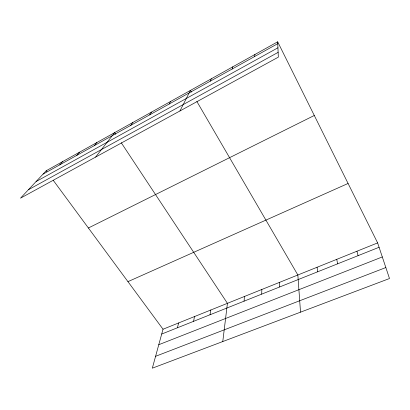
<?xml version="1.0" encoding="UTF-8"?>
<svg xmlns="http://www.w3.org/2000/svg" width="410" height="410" viewBox="0 0 410 410"><rect width="100%" height="100%" fill="white"/><g stroke="black" fill="none" stroke-linecap="round" stroke-linejoin="round"><path stroke-width="0.61" d="M261.693 294.134L261.836 289.481M244.073 301.171L244.437 296.476M222.779 341.55L227.427 303.318L121.293 142.793M254.625 56.524L254.912 54.499M210.017 314.767L210.796 310.006M193.556 321.337L194.524 316.551M177.453 327.769L178.606 322.957M53.274 180.354L163.026 329.225L152.325 368.185L389.5 278.523L377.625 242.904L277.683 41.815L46.202 170.76L20.5 198.173L278.329 57.149L277.683 41.815M232.162 69.008L232.798 66.82M210.35 81.134L211.314 78.787M179.928 110.972L190.43 90.42L191.393 92.081M169.151 104.032L170.709 101.403M149.686 114.851L151.51 112.099M130.739 125.383L132.814 122.513M95.612 157.091L114.6 132.661L115.656 134.26M94.305 145.632L96.847 142.552M76.788 155.369L79.54 152.192M59.706 164.861L62.663 161.591M43.055 174.122L277.765 43.66M36.07 181.568L277.934 47.785M28.418 189.733L278.129 52.357M88.396 227.991L314.296 115.476M127.946 281.644L348.085 183.46M163.026 329.225L377.625 242.904M161.694 334.058L379.081 247.271M158.767 344.718L382.31 256.947M155.585 356.305L385.841 267.551M46.202 170.76L46.945 171.769M196.861 101.475L297.85 274.992L300.52 312.164M356.936 251.227L358.089 255.65M336.753 259.346L337.62 263.825M317.063 267.264L317.653 271.794M279.635 282.321L279.722 286.938"/></g></svg>
